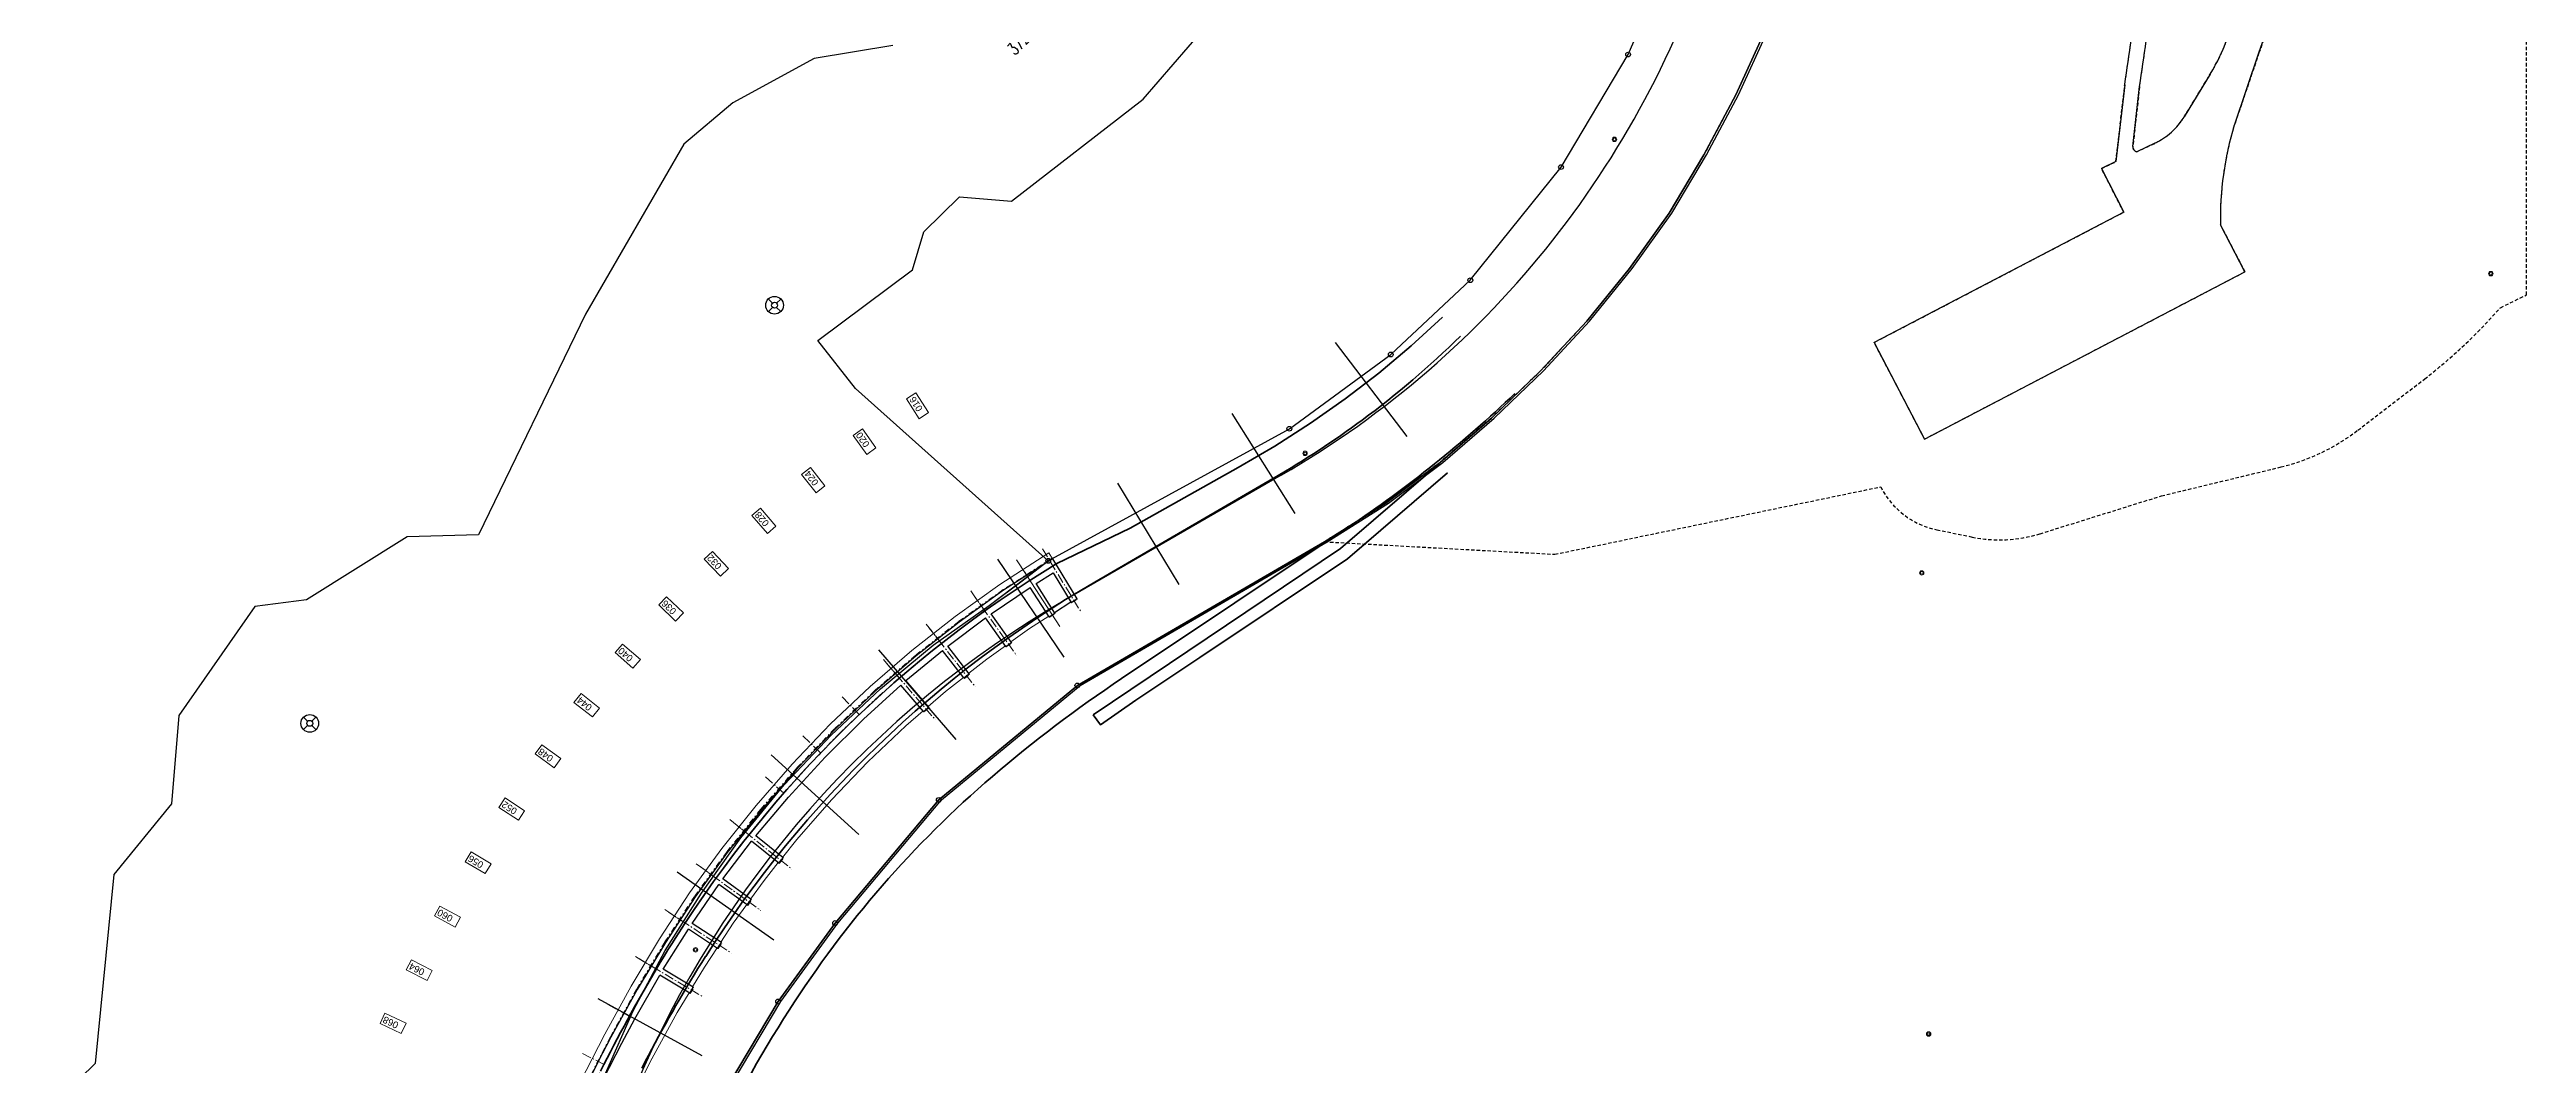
# Model space of a CAD drawing. Header units: metres. Extents: x 2678625 to 2679611, y 1205237 to 1205867.
# Drawn here: x 2678914.4 to 2679096.6, y 1205643.4 to 1205718.1 of the extents above; entities that cross this region are included whole.
import ezdxf

# ---------------------------------------------------------------- set-up
doc = ezdxf.new("R2010")
doc.units = ezdxf.units.M
for name, pattern in [('ALL_S31', [0.4, 0.25, -0.15]), ('AUSGEZOGEN', [0]), ('GETRENNT2_S6', [0.8, 0.4, -0.2, 0, -0.2]), ('STRICHPUNKT2_S5', [1, 0.7, -0.15, 0, -0.15])]:
    doc.linetypes.add(name, pattern=pattern)
for name, color, linetype, lineweight in [('BOLZEN', 250, 'AUSGEZOGEN', 25), ('GRABENPROFIL_AUSHUB', 1, 'AUSGEZOGEN', 35), ('HOHEITSGRENZPUNKT_1', 59, 'AUSGEZOGEN', 35), ('KREUZ_1', 250, 'AUSGEZOGEN', 25), ('LFP3_BOLZEN_1', 8, 'AUSGEZOGEN', 13), ('LFP3_STEIN', 8, 'AUSGEZOGEN', 13), ('LFP3_STEIN_1', 8, 'AUSGEZOGEN', 13), ('PARZELLE', 250, 'AUSGEZOGEN', 25), ('SC_BEST__SCHACHT', 3, 'AUSGEZOGEN', 25), ('Standard', 7, 'AUSGEZOGEN', 25), ('STRASSE__WEGE', 8, 'AUSGEZOGEN', 13), ('UEBRIGE_BEFEST', 8, 'AUSGEZOGEN', 13)]:
    doc.layers.add(name, color=color, linetype=linetype, lineweight=lineweight)
doc.layers.add('GM_QNEISYM_TEXT', color=7, linetype='AUSGEZOGEN')
doc.styles.add('ARIAL', font='arial.ttf')
doc.styles.add('ROMANS', font='romans__.ttf')

# ---------------------------------------------------------------- blocks, each defined once
blk = doc.blocks.new('COMPLEXOBJECT_78')
at = {"layer": 'LFP3_STEIN_1', "color": 250, "linetype": 'ALL_S31', "lineweight": 25, "transparency": 33554687}
for p, q in [((49070.45, 45736.21), (49069.04, 45722.1)), ((49068.1, 45715.37), (49067.6, 45710.98)), ((49071.37, 45713.14), (49073.3, 45716.3)), ((49067.9, 45710.59), (49069.23, 45711.21))]:
    blk.add_line(p, q, dxfattribs=at)
for points in [[(49085.34, 45749.3), (49079.18, 45748.72), (49075.64, 45748.39), (49075.56, 45749.57), (49074.22, 45749.45), (49071.43, 45749.2)], [(49074.59, 45718.99), (49082.58, 45740.55), (49085.34, 45749.3)]]:
    blk.add_lwpolyline(points, dxfattribs=at)
for centre, radius, start, end in [((49016.92, 45747.89), 54.52, 352.7106, 1.3735), ((49153.05, 45728.97), 82.92, 171.673, 174.9869), ((48677.82, 45773.24), 394.55, 351.5659, 352.553), ((49060.53, 45724.08), 14.95, 328.6338, 340.0759), ((49067.1, 45715.74), 5, 295.2073, 328.6577), ((49067.97, 45710.95), 0.373, 175.6502, 258.7383)]:
    blk.add_arc(centre, radius, start, end, dxfattribs=at)
blk = doc.blocks.new('COMPLEXOBJECT_82')
at = {"layer": 'LFP3_BOLZEN_1', "color": 250, "linetype": 'AUSGEZOGEN', "lineweight": 25, "transparency": 33554687}
for p, q in [((49075.36, 45794.62), (49072.72, 45787.07)), ((49073.1, 45785.32), (49076.37, 45794.68)), ((49071.98, 45787.04), (49070.08, 45791.41)), ((49069.26, 45789.06), (49071.21, 45785.32)), ((49096.55, 45774.24), (49096.55, 45780.51)), ((49069.35, 45736.31), (49067.95, 45722.23)), ((49069.04, 45722.1), (49070.45, 45736.21)), ((49067.6, 45710.98), (49068.1, 45715.37)), ((49073.3, 45716.3), (49071.37, 45713.14)), ((49069.23, 45711.21), (49067.9, 45710.59))]:
    blk.add_line(p, q, dxfattribs=at)
for points in [[(49077.79, 45795.24), (49083.54, 45792.16), (49084.61, 45794.77), (49063.74, 45805.97), (49069.58, 45816.84), (49071.43, 45820.29), (49071.5, 45820.42), (49070.04, 45821.17), (49074.96, 45829.64), (49063.93, 45835), (49061.18, 45837.88), (49058.92, 45835.18)], [(49053.06, 45833.18), (49051.06, 45829.36), (49051.16, 45828.14)], [(49046.34, 45808.75), (49047.54, 45812.64), (49046.11, 45814.67), (49042.41, 45812.06), (49042.84, 45811.45), (49040.49, 45809.79), (49043.85, 45805.06)], [(49059.66, 45804.57), (49072.09, 45798.05), (49074.42, 45797.04)], [(49053.05, 45785.33), (49052.14, 45785.12), (49052.92, 45781.64), (49053.6, 45777.39), (49053.97, 45773.11), (49053.97, 45768.83), (49053.63, 45764.51), (49057.27, 45770.57), (49056.75, 45778.89)], [(49056.52, 45780.46), (49055.31, 45785.84), (49053.95, 45785.53)], [(49075.07, 45712.53), (49076.88, 45717.85), (49087.42, 45747.46), (49095.61, 45772.07)], [(49089.65, 45763.01), (49085.34, 45749.3), (49082.58, 45740.55), (49074.59, 45718.99)], [(49067.01, 45715.51), (49066.36, 45709.86), (49065.3, 45709.35), (49066.93, 45706.14), (49048.58, 45696.56), (49052.29, 45689.45), (49075.85, 45701.75), (49074.05, 45705.2)]]:
    blk.add_lwpolyline(points, dxfattribs=at)
for centre, radius, start, end in [((49056.61, 45837.1), 3, 264.1186, 320.1039), ((49055.37, 45831.25), 3.01, 71.9275, 140.0705), ((49059.71, 45821.22), 11, 140.977, 202.1649), ((49058.64, 45821.19), 10.01, 204.3514, 234.5536), ((49049.1, 45809.74), 4.99, 15.476, 41.451), ((49062.1, 45812.53), 8.32, 190.1163, 235.6916), ((49063.14, 45819.41), 19.89, 212.3986, 230.0139), ((48990.42, 45768.14), 64.95, 15.3453, 34.6446), ((49046.97, 45803.54), 0.896, 52.4586, 221.3128), ((49112.29, 45891.58), 108.74, 233.4335, 244.3502), ((49153.59, 45958.65), 185.8, 236.2475, 242.6043), ((49062.09, 45812.51), 8.3, 235.6697, 252.9838), ((48997.69, 45771.17), 58.07, 14.3205, 33.1776), ((49073.47, 45795.28), 2, 340.6673, 61.8063), ((49077.32, 45794.35), 1, 61.8987, 160.696), ((49061.85, 45786.46), 7.86, 19.3418, 64.5819), ((49065.5, 45789.42), 4.99, 23.4251, 58.6615), ((49072.34, 45787.2), 0.4, 203.3648, 340.94), ((49050.13, 45781.7), 21.39, 0.135, 9.7198), ((49077.28, 45783.18), 4.7, 152.9059, 182.4466), ((49034.72, 45782.41), 37.87, 354.5479, 0.8654), ((49046.79, 45778.26), 9.97, 3.624, 12.6979), ((48979.17, 45785.52), 92.42, 355.856, 357.6668), ((49112.07, 45768.54), 19.59, 142.3618, 163.0358), ((48515, 45825.69), 558.32, 354.5723, 355.1863), ((48882.18, 45791.75), 190.68, 354.2849, 356.1078), ((49189.19, 45736.74), 102.94, 158.6225, 165.2147), ((49119.53, 45762.94), 25.6, 153.8238, 159.1172), ((49151.94, 45763.63), 81.65, 173.4928, 179.9895), ((49152.37, 45763.6), 80.98, 173.5034, 179.977), ((49446.51, 45757.39), 376.27, 179.0483, 181.2028), ((49443.36, 45757.45), 372.02, 179.0473, 181.2703), ((49016.8, 45747.89), 53.54, 352.7346, 1.7113), ((49016.92, 45747.89), 54.52, 352.7106, 1.3735), ((49154.78, 45728.77), 85.76, 171.7168, 174.952), ((49153.05, 45728.97), 82.92, 171.673, 174.9869), ((48676.81, 45773.39), 394.47, 351.5639, 352.5487), ((48677.82, 45773.24), 394.55, 351.5659, 352.553), ((49060.53, 45724.08), 14.95, 328.6338, 340.0759), ((49067.1, 45715.74), 5, 295.2073, 328.6577), ((49097.76, 45705.64), 23.72, 163.11, 181.0548), ((49067.97, 45710.95), 0.373, 175.6502, 258.7383)]:
    blk.add_arc(centre, radius, start, end, dxfattribs=at)
blk = doc.blocks.new('COMPLEXOBJECT_85')
at = {"layer": 'LFP3_STEIN_1', "color": 250, "linetype": 'ALL_S31', "lineweight": 25, "transparency": 33554687}
for p, q in [((49071.21, 45785.32), (49069.26, 45789.06)), ((49067.95, 45722.23), (49069.35, 45736.31)), ((49084.16, 45690.12), (49089.07, 45693.89)), ((49053.19, 45682.79), (49055.79, 45682.26))]:
    blk.add_line(p, q, dxfattribs=at)
for points in [[(49053.95, 45785.53), (49055.31, 45785.84), (49056.52, 45780.46)], [(49056.75, 45778.89), (49057.27, 45770.57), (49053.63, 45764.51), (49052.89, 45760.07), (49051.71, 45755.71), (49042.23, 45724.02), (49040.48, 45719.32), (49038.4, 45714.77), (49036.06, 45710.35), (49033.5, 45706.07), (49030.59, 45702.01), (49027.44, 45698.14), (49024.05, 45694.47), (49020.44, 45691.01), (49016.66, 45687.75), (49012.66, 45684.76), (49008.16, 45681.91), (49025.09, 45680.99), (49049.06, 45685.95)], [(49094.64, 45699.12), (49096.55, 45700.06), (49096.55, 45774.24)], [(49095.61, 45772.07), (49087.42, 45747.46), (49076.88, 45717.85), (49075.07, 45712.53)], [(49074.05, 45705.2), (49075.85, 45701.75), (49052.29, 45689.45), (49048.58, 45696.56), (49066.93, 45706.14), (49065.3, 45709.35), (49066.36, 45709.86), (49067.01, 45715.51)], [(49060.78, 45682.5), (49069.72, 45685.29), (49078.51, 45687.41)]]:
    blk.add_lwpolyline(points, dxfattribs=at)
for centre, radius, start, end in [((49046.97, 45803.54), 0.896, 52.4586, 221.3128), ((49112.29, 45891.58), 108.74, 233.4335, 244.3502), ((48997.69, 45771.17), 58.07, 14.3205, 33.1776), ((49061.85, 45786.46), 7.86, 19.3418, 64.5819), ((49050.13, 45781.7), 21.39, 0.135, 9.7198), ((49046.79, 45778.26), 9.97, 3.624, 12.6979), ((48979.17, 45785.52), 92.42, 355.856, 357.6668), ((48515, 45825.69), 558.32, 354.5723, 355.1863), ((49119.53, 45762.94), 25.6, 153.8238, 159.1172), ((49151.94, 45763.63), 81.65, 173.4928, 179.9895), ((49446.51, 45757.39), 376.27, 179.0483, 181.2028), ((49016.8, 45747.89), 53.54, 352.7346, 1.7113), ((49154.78, 45728.77), 85.76, 171.7168, 174.952), ((48676.81, 45773.39), 394.47, 351.5639, 352.5487), ((49097.76, 45705.64), 23.72, 163.11, 181.0548), ((49064.58, 45725.53), 40.01, 307.7331, 318.6934), ((49075.02, 45701.93), 14.93, 283.4823, 307.71), ((49054.41, 45688.66), 6, 206.8957, 258.3429), ((49057.8, 45692.06), 10.01, 258.3803, 287.2666)]:
    blk.add_arc(centre, radius, start, end, dxfattribs=at)
blk = doc.blocks.new('NSY101')
at = {"color": 0, "linetype": 'ByBlock', "lineweight": -2}
blk.add_circle((0, 0), 0.05, dxfattribs=at)
blk = doc.blocks.new('CDWK_PTTYP10')
at = {"layer": 'BOLZEN', "transparency": 33554687, "xscale": 6.999999465942426, "yscale": 6.999999465942426, "zscale": 6.999999465942426}
blk.add_blockref('NSY101', (0, 0), dxfattribs=at)
blk = doc.blocks.new('COMPLEXOBJECT_102')
at = {"layer": 'STRASSE__WEGE', "color": 250, "linetype": 'AUSGEZOGEN', "lineweight": 25, "transparency": 33554687}
blk.add_line((49004.97, 45686.8), (48989.06, 45677.62), dxfattribs=at)
blk.add_lwpolyline([(48964.53, 45641.98), (48968.17, 45648.12), (48972.36, 45653.88), (48979.99, 45662.93), (48990.18, 45671.35), (48996.8, 45675.2), (49008.36, 45681.91), (49012.86, 45684.76), (49016.86, 45687.75), (49020.64, 45691.01), (49024.25, 45694.47), (49027.64, 45698.14), (49030.79, 45702.01), (49033.7, 45706.07), (49036.26, 45710.35), (49038.6, 45714.77), (49040.68, 45719.32)], dxfattribs=at)
for centre, radius, start, end in [((48969.99, 45747.44), 70, 299.9786, 343.4695), ((49026.57, 45612.67), 75, 120.0056, 157.2299)]:
    blk.add_arc(centre, radius, start, end, dxfattribs=at)
blk = doc.blocks.new('CDWK_PTTYP20')
at = {"layer": 'LFP3_STEIN', "transparency": 33554687}
for radius in [0.125, 0.075]:
    blk.add_circle((0, 0), radius, dxfattribs=at)
blk = doc.blocks.new('CDWK_PTTYP32')
at = {"layer": 'GM_QNEISYM_TEXT', "color": 253, "lineweight": 25, "transparency": 33554687}
for p, q in [((-0.12, 0.12), (-0.35, 0.35)), ((0.12, 0.12), (0.35, 0.35)), ((-0.12, -0.12), (-0.35, -0.35)), ((0.12, -0.12), (0.35, -0.35))]:
    blk.add_line(p, q, dxfattribs=at)
for radius in [0.5, 0.167]:
    blk.add_circle((0, 0), radius, dxfattribs=at)

msp = doc.modelspace()

# ---------------------------------------------------------------- linework, layer by layer
at = {"layer": 'PARZELLE', "color": 250, "linetype": 'AUSGEZOGEN', "lineweight": 25, "transparency": 33554687}
for points in [[(2678955.29, 1205642.83), (2678957.31, 1205647.42), (2678959.66, 1205651.87), (2678962.33, 1205656.08), (2678965.24, 1205660.14), (2678968.42, 1205664.03), (2678971.87, 1205667.69), (2678975.5, 1205671.11), (2678979.38, 1205674.32), (2678983.49, 1205677.23), (2678985.91, 1205679.05), (2678987.84, 1205680.51), (2678973.66, 1205693.18), (2678970.9, 1205696.7), (2678977.86, 1205701.9), (2678978.68, 1205704.7), (2678981.3, 1205707.28), (2678985.14, 1205706.96), (2678994.81, 1205714.46), (2678999.23, 1205719.56)], [(2678976.42, 1205718.4), (2678970.62, 1205717.43), (2678964.64, 1205714.17), (2678961.04, 1205711.14), (2678953.81, 1205698.64), (2678945.94, 1205682.42), (2678940.7, 1205682.27), (2678933.3, 1205677.64), (2678929.5, 1205677.14), (2678923.89, 1205669.13), (2678923.35, 1205662.65), (2678919.13, 1205657.44), (2678917.74, 1205643.55), (2678914.39, 1205640.26)]]:
    msp.add_lwpolyline(points, dxfattribs=at)
at = {"layer": 'Standard', "color": 11, "linetype": 'AUSGEZOGEN', "lineweight": 25, "true_color": 0xff8585, "transparency": 33554687}
for p, q in [((2679014.24, 1205689.64), (2679008.97, 1205696.55)), ((2679006, 1205683.98), (2679001.36, 1205691.34)), ((2678997.46, 1205678.78), (2678992.96, 1205686.23)), ((2678989.01, 1205673.43), (2678984.12, 1205680.63)), ((2678988.15, 1205680.66), (2678989.95, 1205677.72)), ((2678986.94, 1205678.84), (2678988.2, 1205679.63)), ((2678988.33, 1205676.67), (2678986.94, 1205678.84)), ((2678988.2, 1205679.63), (2678989.53, 1205677.45)), ((2678983.64, 1205676.61), (2678986.52, 1205678.56)), ((2678987.91, 1205676.4), (2678986.52, 1205678.56)), ((2678988.3, 1205676.72), (2678989.5, 1205677.5)), ((2678989.53, 1205677.45), (2678989.95, 1205677.72)), ((2678980.45, 1205674.23), (2678983.23, 1205676.32)), ((2678984.72, 1205674.22), (2678983.23, 1205676.32)), ((2678985.13, 1205674.51), (2678983.64, 1205676.61)), ((2678987.91, 1205676.4), (2678988.33, 1205676.67)), ((2678981.06, 1205667.38), (2678975.38, 1205673.97)), ((2678977.37, 1205671.71), (2678980.05, 1205673.92)), ((2678981.64, 1205671.9), (2678980.05, 1205673.92)), ((2678982.03, 1205672.21), (2678980.45, 1205674.23)), ((2678984.72, 1205674.22), (2678985.13, 1205674.51)), ((2678979.05, 1205669.76), (2678977.37, 1205671.71)), ((2678981.64, 1205671.9), (2678982.03, 1205672.21)), ((2678978.67, 1205669.43), (2678976.99, 1205671.38)), ((2678978.67, 1205669.43), (2678979.05, 1205669.76)), ((2678973.9, 1205660.4), (2678967.46, 1205666.25)), ((2678963.91, 1205657.12), (2678966.02, 1205659.89)), ((2678968.02, 1205658.29), (2678966.02, 1205659.89)), ((2678968.34, 1205658.68), (2678966.33, 1205660.28)), ((2678967.65, 1205652.61), (2678960.54, 1205657.62)), ((2678965.99, 1205655.61), (2678963.91, 1205657.12)), ((2678968.02, 1205658.29), (2678968.34, 1205658.68)), ((2678961.65, 1205653.85), (2678963.62, 1205656.72)), ((2678965.7, 1205655.21), (2678963.62, 1205656.72)), ((2678965.7, 1205655.21), (2678965.99, 1205655.61)), ((2678959.53, 1205650.48), (2678961.37, 1205653.43)), ((2678963.52, 1205652.02), (2678961.37, 1205653.43)), ((2678963.8, 1205652.44), (2678961.65, 1205653.85)), ((2678963.52, 1205652.02), (2678963.8, 1205652.44)), ((2678961.48, 1205648.73), (2678959.27, 1205650.05)), ((2678961.73, 1205649.16), (2678959.53, 1205650.48)), ((2678962.38, 1205644.11), (2678954.75, 1205648.3)), ((2678961.48, 1205648.73), (2678961.73, 1205649.16))]:
    msp.add_line(p, q, dxfattribs=at)
at = {"layer": 'Standard', "color": 11, "linetype": 'AUSGEZOGEN', "lineweight": 35, "true_color": 0xff8585, "transparency": 33554687}
for p, q in [((2678991.26, 1205678.95), (2679004.46, 1205686.61)), ((2678993.23, 1205671.85), (2679009.9, 1205682.98))]:
    msp.add_line(p, q, dxfattribs=at)
at = {"layer": 'Standard', "color": 21, "linetype": 'AUSGEZOGEN', "lineweight": 35, "true_color": 0xffa8a8, "transparency": 33554687}
msp.add_line((2678988.46, 1205680.31), (2678993.86, 1205682.91), dxfattribs=at)
at = {"layer": 'Standard', "color": 11, "linetype": 'STRICHPUNKT2_S5', "lineweight": 13, "true_color": 0xff8585, "transparency": 33554687}
for p, q in [((2678987.41, 1205681.39), (2678990.28, 1205676.7)), ((2678982.33, 1205678.01), (2678985.53, 1205673.53)), ((2678979.08, 1205675.57), (2678982.48, 1205671.24)), ((2678975.94, 1205672.98), (2678979.54, 1205668.82)), ((2678964.69, 1205661.27), (2678968.99, 1205657.84)), ((2678962.23, 1205658.03), (2678966.69, 1205654.81)), ((2678959.92, 1205654.68), (2678964.53, 1205651.67)), ((2678957.77, 1205651.24), (2678962.49, 1205648.42))]:
    msp.add_line(p, q, dxfattribs=at)
at = {"layer": 'Standard', "color": 11, "linetype": 'AUSGEZOGEN', "lineweight": 18, "true_color": 0xff8585, "transparency": 33554687}
for p, q in [((2678987.89, 1205681.09), (2678988.15, 1205680.66)), ((2678955.23, 1205645.71), (2678953.4, 1205642.13)), ((2678958.7, 1205643.94), (2678956.9, 1205640.4))]:
    msp.add_line(p, q, dxfattribs=at)
at = {"layer": 'Standard', "color": 11, "linetype": 'STRICHPUNKT2_S5', "lineweight": 18, "true_color": 0xff8585, "transparency": 33554687}
for p, q in [((2678986.49, 1205679.08), (2678985.51, 1205680.59)), ((2678983.18, 1205676.83), (2678982.13, 1205678.3)), ((2678979.98, 1205674.44), (2678978.87, 1205675.85)), ((2678976.89, 1205671.89), (2678975.72, 1205673.25)), ((2678973.93, 1205669.21), (2678972.69, 1205670.51)), ((2678971.09, 1205666.39), (2678969.79, 1205667.64)), ((2678968.39, 1205663.44), (2678967.03, 1205664.63)), ((2678965.82, 1205660.37), (2678964.41, 1205661.49)), ((2678963.4, 1205657.18), (2678961.95, 1205658.24)), ((2678961.14, 1205653.89), (2678959.63, 1205654.88)), ((2678959.02, 1205650.5), (2678957.47, 1205651.42)), ((2678957.04, 1205647.02), (2678955.46, 1205647.88)), ((2678955.18, 1205643.48), (2678953.57, 1205644.3))]:
    msp.add_line(p, q, dxfattribs=at)
at = {"layer": 'Standard', "color": 11, "linetype": 'AUSGEZOGEN', "lineweight": 13, "true_color": 0xff8585, "transparency": 33554687}
msp.add_line((2678985.7, 1205680.29), (2678988.68, 1205675.67), dxfattribs=at)
at = {"layer": 'Standard', "color": 11, "linetype": 'GETRENNT2_S6', "lineweight": 18, "true_color": 0xff8585, "transparency": 33554687}
for p, q in [((2678989.53, 1205677.45), (2678989.56, 1205677.41)), ((2678989.56, 1205677.41), (2678989.98, 1205677.68)), ((2678989.95, 1205677.72), (2678989.98, 1205677.68)), ((2678987.91, 1205676.4), (2678987.93, 1205676.36)), ((2678987.93, 1205676.36), (2678988.35, 1205676.63)), ((2678988.33, 1205676.67), (2678988.35, 1205676.63)), ((2678984.72, 1205674.22), (2678984.75, 1205674.18)), ((2678984.75, 1205674.18), (2678985.15, 1205674.47)), ((2678985.13, 1205674.51), (2678985.15, 1205674.47)), ((2678981.64, 1205671.9), (2678981.67, 1205671.86)), ((2678981.67, 1205671.86), (2678982.06, 1205672.17)), ((2678982.03, 1205672.21), (2678982.06, 1205672.17)), ((2678978.7, 1205669.4), (2678979.08, 1205669.73)), ((2678979.05, 1205669.76), (2678979.08, 1205669.73)), ((2678978.67, 1205669.43), (2678978.7, 1205669.4)), ((2678968.02, 1205658.29), (2678968.06, 1205658.26)), ((2678968.06, 1205658.26), (2678968.37, 1205658.65)), ((2678968.34, 1205658.68), (2678968.37, 1205658.65)), ((2678965.7, 1205655.21), (2678965.74, 1205655.18)), ((2678965.74, 1205655.18), (2678966.03, 1205655.58)), ((2678965.99, 1205655.61), (2678966.03, 1205655.58)), ((2678963.52, 1205652.02), (2678963.56, 1205652)), ((2678963.56, 1205652), (2678963.83, 1205652.41)), ((2678963.8, 1205652.44), (2678963.83, 1205652.41)), ((2678961.48, 1205648.73), (2678961.51, 1205648.71)), ((2678961.51, 1205648.71), (2678961.77, 1205649.14)), ((2678961.73, 1205649.16), (2678961.77, 1205649.14))]:
    msp.add_line(p, q, dxfattribs=at)
at = {"layer": 'Standard', "color": 21, "linetype": 'AUSGEZOGEN', "lineweight": 35, "true_color": 0xffa8a8, "transparency": 33554687}
for points in [[(2678993.86, 1205682.91), (2679001.81, 1205687.37), (2679004.51, 1205688.94), (2679007.13, 1205690.62), (2679009.68, 1205692.41), (2679012.15, 1205694.31), (2679014.54, 1205696.32), (2679016.84, 1205698.42)], [(2678960.45, 1205652.81), (2678960.16, 1205652.36), (2678959.87, 1205651.9), (2678959.59, 1205651.44), (2678959.31, 1205650.98), (2678959.03, 1205650.51), (2678958.75, 1205650.05), (2678958.48, 1205649.58), (2678958.21, 1205649.11), (2678957.94, 1205648.65), (2678957.67, 1205648.18), (2678957.41, 1205647.71), (2678957.15, 1205647.24), (2678956.89, 1205646.77), (2678956.64, 1205646.3), (2678956.39, 1205645.83), (2678956.14, 1205645.36), (2678955.89, 1205644.89), (2678955.64, 1205644.42), (2678955.4, 1205643.95), (2678955.16, 1205643.48), (2678954.92, 1205643)]]:
    msp.add_lwpolyline(points, dxfattribs=at)
at = {"layer": 'Standard', "color": 11, "linetype": 'AUSGEZOGEN', "lineweight": 18, "true_color": 0xff8585, "transparency": 33554687}
for points in [[(2678979.04, 1205691.41), (2678978.11, 1205692.86), (2678977.41, 1205692.41), (2678978.34, 1205690.96), (2678979.04, 1205691.41)], [(2678975.17, 1205688.81), (2678974.17, 1205690.21), (2678973.49, 1205689.72), (2678974.49, 1205688.32), (2678975.17, 1205688.81)], [(2678971.42, 1205686.03), (2678970.36, 1205687.38), (2678969.7, 1205686.86), (2678970.77, 1205685.51), (2678971.42, 1205686.03)], [(2678967.81, 1205683.07), (2678966.68, 1205684.37), (2678966.05, 1205683.83), (2678967.18, 1205682.53), (2678967.81, 1205683.07)], [(2678955.23, 1205645.71), (2678957.17, 1205649.25), (2678959.25, 1205652.71), (2678961.46, 1205656.09), (2678963.83, 1205659.37), (2678966.35, 1205662.53), (2678969.01, 1205665.57), (2678971.81, 1205668.49), (2678974.75, 1205671.27), (2678977.81, 1205673.92), (2678980.99, 1205676.42), (2678984.28, 1205678.76), (2678987.89, 1205681.09)], [(2678964.33, 1205679.95), (2678963.15, 1205681.2), (2678962.54, 1205680.63), (2678963.73, 1205679.38), (2678964.33, 1205679.95)], [(2678961.01, 1205676.68), (2678959.77, 1205677.87), (2678959.19, 1205677.27), (2678960.43, 1205676.08), (2678961.01, 1205676.68)], [(2678985.09, 1205674.56), (2678986.47, 1205675.54), (2678987.88, 1205676.44)], [(2678957.84, 1205673.25), (2678956.54, 1205674.38), (2678955.99, 1205673.76), (2678957.29, 1205672.62), (2678957.84, 1205673.25)], [(2678982, 1205672.25), (2678983.32, 1205673.29), (2678984.69, 1205674.27)], [(2678979.01, 1205669.8), (2678980.29, 1205670.91), (2678981.6, 1205671.94)], [(2678954.83, 1205669.68), (2678953.48, 1205670.75), (2678952.96, 1205670.1), (2678954.31, 1205669.03), (2678954.83, 1205669.68)], [(2678968.29, 1205658.71), (2678969.34, 1205660.03), (2678971.89, 1205662.94), (2678974.56, 1205665.72), (2678977.36, 1205668.38), (2678978.63, 1205669.48)], [(2678951.99, 1205665.97), (2678950.6, 1205666.98), (2678950.11, 1205666.31), (2678951.5, 1205665.3), (2678951.99, 1205665.97)], [(2678949.33, 1205662.14), (2678947.89, 1205663.08), (2678947.43, 1205662.38), (2678948.87, 1205661.44), (2678949.33, 1205662.14)], [(2678946.87, 1205658.23), (2678945.39, 1205659.11), (2678944.96, 1205658.39), (2678946.44, 1205657.51), (2678946.87, 1205658.23)], [(2678965.95, 1205655.64), (2678966.94, 1205657.01), (2678967.98, 1205658.32)], [(2678944.61, 1205654.31), (2678943.1, 1205655.13), (2678942.7, 1205654.4), (2678944.21, 1205653.57), (2678944.61, 1205654.31)], [(2678963.75, 1205652.47), (2678964.67, 1205653.88), (2678965.66, 1205655.24)], [(2678961.68, 1205649.19), (2678962.56, 1205650.64), (2678963.48, 1205652.05)], [(2678942.54, 1205650.39), (2678941, 1205651.17), (2678940.63, 1205650.43), (2678942.16, 1205649.65), (2678942.54, 1205650.39)], [(2678958.68, 1205643.89), (2678960.56, 1205647.3), (2678961.43, 1205648.76)], [(2678940.61, 1205646.51), (2678939.06, 1205647.25), (2678938.7, 1205646.5), (2678940.25, 1205645.76), (2678940.61, 1205646.51)]]:
    msp.add_lwpolyline(points, dxfattribs=at)
at = {"layer": 'Standard', "color": 11, "linetype": 'AUSGEZOGEN', "lineweight": 35, "true_color": 0xff8585, "transparency": 33554687}
for points in [[(2679016.61, 1205687.66), (2679009.34, 1205681.41), (2678991.14, 1205669.19)], [(2678991.14, 1205669.19), (2678991.67, 1205668.46), (2678994.28, 1205670.27), (2678998.99, 1205673.41), (2679009.85, 1205680.66), (2679017.19, 1205686.98)], [(2678957.95, 1205643.22), (2678958.19, 1205643.69), (2678958.44, 1205644.15), (2678958.68, 1205644.61), (2678958.93, 1205645.07), (2678959.18, 1205645.53), (2678959.43, 1205645.99), (2678959.68, 1205646.45), (2678959.94, 1205646.9), (2678960.2, 1205647.36), (2678960.46, 1205647.82), (2678960.72, 1205648.27), (2678960.99, 1205648.72), (2678961.26, 1205649.18), (2678961.53, 1205649.63), (2678961.8, 1205650.08), (2678962.08, 1205650.53), (2678962.36, 1205650.97), (2678962.64, 1205651.42)]]:
    msp.add_lwpolyline(points, dxfattribs=at)
at = {"layer": 'Standard', "color": 11, "linetype": 'GETRENNT2_S6', "lineweight": 18, "true_color": 0xff8585, "transparency": 33554687}
for points in [[(2678988.12, 1205680.71), (2678984.53, 1205678.39), (2678981.26, 1205676.06), (2678978.09, 1205673.57), (2678975.05, 1205670.94), (2678972.13, 1205668.17), (2678969.34, 1205665.27), (2678966.69, 1205662.24), (2678964.19, 1205659.1), (2678961.83, 1205655.84), (2678959.63, 1205652.47), (2678957.56, 1205649.02), (2678955.63, 1205645.5), (2678953.8, 1205641.93), (2678950.42, 1205634.66), (2678948.79, 1205631.01), (2678947.17, 1205627.35), (2678943.93, 1205620.03), (2678939.88, 1205610.89)], [(2678988.38, 1205680.28), (2678984.81, 1205677.98), (2678981.56, 1205675.65), (2678978.41, 1205673.18), (2678975.38, 1205670.57), (2678972.48, 1205667.82), (2678969.71, 1205664.93), (2678967.08, 1205661.92), (2678964.59, 1205658.79), (2678962.24, 1205655.55), (2678960.05, 1205652.21), (2678958, 1205648.77), (2678956.07, 1205645.27), (2678954.25, 1205641.71), (2678950.88, 1205634.45), (2678949.24, 1205630.8), (2678947.63, 1205627.14), (2678944.39, 1205619.83), (2678940.34, 1205610.68)]]:
    msp.add_lwpolyline(points, dxfattribs=at)
at = {"layer": 'Standard', "color": 11, "linetype": 'AUSGEZOGEN', "lineweight": 25, "true_color": 0xff8585, "transparency": 33554687}
for points in [[(2678988.15, 1205680.66), (2678984.56, 1205678.35), (2678981.29, 1205676.01), (2678978.13, 1205673.53), (2678975.09, 1205670.9), (2678972.17, 1205668.13), (2678969.38, 1205665.23), (2678966.74, 1205662.21), (2678964.23, 1205659.06), (2678961.88, 1205655.8), (2678959.68, 1205652.44), (2678957.61, 1205649), (2678955.67, 1205645.48), (2678954.75, 1205643.7), (2678953.85, 1205641.9)], [(2678966.33, 1205660.28), (2678968.74, 1205663.13), (2678971.43, 1205666.07), (2678974.25, 1205668.87), (2678976.99, 1205671.38)], [(2678950.57, 1205632.67), (2678952.14, 1205636.09), (2678953.81, 1205639.7), (2678954.66, 1205641.51), (2678955.56, 1205643.29), (2678956.47, 1205645.06), (2678957.44, 1205646.83), (2678959.27, 1205650.05)]]:
    msp.add_lwpolyline(points, dxfattribs=at)
at = {"layer": 'Standard', "color": 11, "linetype": 'AUSGEZOGEN', "lineweight": 35, "true_color": 0xff8585, "transparency": 33554687}
for centre, radius, start, end in [((2678970.5, 1205745.54), 68, 306.4709, 314.4908), ((2678959.92, 1205757.83), 90, 303.7297, 313.7525), ((2678969.32, 1205747.15), 70, 300.133, 306.4709), ((2679033.2, 1205606.72), 83.52, 120.1362, 147.6464), ((2679048.75, 1205588.68), 100, 123.7273, 130.5552), ((2679034.25, 1205605.62), 77.7, 130.5581, 147.3993), ((2679059.27, 1205589.62), 107.4, 147.3993, 153.968)]:
    msp.add_arc(centre, radius, start, end, dxfattribs=at)
at = {"layer": 'Standard', "color": 21, "linetype": 'AUSGEZOGEN', "lineweight": 35, "true_color": 0xffa8a8, "transparency": 33554687}
msp.add_arc((2679033.2, 1205606.72), 86.12, 121.2953, 147.6454, dxfattribs=at)
at = {"layer": 'UEBRIGE_BEFEST', "color": 250, "linetype": 'AUSGEZOGEN', "lineweight": 25, "transparency": 33554687}
for points in [[(2678955.29, 1205642.83), (2678957.31, 1205647.42), (2678959.66, 1205651.87), (2678962.33, 1205656.08), (2678965.24, 1205660.14), (2678968.42, 1205664.03), (2678971.87, 1205667.69), (2678975.5, 1205671.11), (2678979.38, 1205674.32), (2678983.49, 1205677.23), (2678987.84, 1205680.51), (2679005.57, 1205690.22), (2679013.03, 1205695.68), (2679018.88, 1205701.14), (2679025.55, 1205709.46), (2679030.48, 1205717.73), (2679033.82, 1205725.39)], [(2679040.48, 1205719.32), (2679038.4, 1205714.77), (2679036.06, 1205710.35), (2679033.5, 1205706.07), (2679030.59, 1205702.01), (2679027.44, 1205698.14), (2679024.05, 1205694.47), (2679020.44, 1205691.01), (2679016.66, 1205687.75), (2679012.66, 1205684.76), (2679008.16, 1205681.91), (2678989.98, 1205671.35), (2678979.79, 1205662.93), (2678972.16, 1205653.88), (2678967.97, 1205648.12), (2678964.33, 1205641.98)], [(2678964.33, 1205641.98), (2678967.97, 1205648.12), (2678972.16, 1205653.88), (2678979.79, 1205662.93), (2678989.98, 1205671.35), (2679008.16, 1205681.91), (2679012.66, 1205684.76), (2679016.66, 1205687.75), (2679020.44, 1205691.01), (2679024.05, 1205694.47), (2679027.44, 1205698.14), (2679030.59, 1205702.01), (2679033.5, 1205706.07), (2679036.06, 1205710.35), (2679038.4, 1205714.77), (2679040.48, 1205719.32)]]:
    msp.add_lwpolyline(points, dxfattribs=at)

# ---------------------------------------------------------------- block references
at = {"layer": 'GRABENPROFIL_AUSHUB', "color": 253, "linetype": 'AUSGEZOGEN', "lineweight": 200, "transparency": 33554687, "xscale": 1.29999995, "yscale": 1.29999995}
for p in [(2679029.48, 1205711.5, 463.08), (2679093.93, 1205701.62, 481.27), (2679006.73, 1205688.41, 464.14), (2679052.08, 1205679.62, 477.05), (2678961.9, 1205651.91, 465.92), (2679052.59, 1205645.72, 497.17)]:
    msp.add_blockref('CDWK_PTTYP20', p, dxfattribs=at)
at = {"layer": 'HOHEITSGRENZPUNKT_1', "color": 253, "linetype": 'AUSGEZOGEN', "lineweight": 200, "transparency": 33554687, "xscale": 1.29999995, "yscale": 1.29999995}
for p in [(2678967.71, 1205699.3, 446.7), (2678933.53, 1205668.56, 440.17)]:
    msp.add_blockref('CDWK_PTTYP32', p, dxfattribs=at)
at = {"layer": 'LFP3_BOLZEN_1', "color": 250, "linetype": 'AUSGEZOGEN', "lineweight": 25, "transparency": 33554687}
msp.add_blockref('COMPLEXOBJECT_82', (2630000, 1160000), dxfattribs=at)
at = {"layer": 'LFP3_STEIN_1', "color": 250, "linetype": 'ALL_S31', "lineweight": 25, "transparency": 33554687}
for name in ['COMPLEXOBJECT_85', 'COMPLEXOBJECT_78']:
    msp.add_blockref(name, (2630000, 1160000), dxfattribs=at)
at = {"layer": 'SC_BEST__SCHACHT', "color": 253, "linetype": 'AUSGEZOGEN', "lineweight": 200, "transparency": 33554687, "xscale": 0.5, "yscale": 0.5}
for p in [(2679030.48, 1205717.73), (2679025.55, 1205709.46), (2679018.88, 1205701.14), (2679013.03, 1205695.68), (2679005.57, 1205690.22), (2678987.84, 1205680.51), (2678989.98, 1205671.35), (2678979.79, 1205662.93), (2678972.16, 1205653.88), (2678967.97, 1205648.12)]:
    msp.add_blockref('CDWK_PTTYP10', p, dxfattribs=at)
at = {"layer": 'STRASSE__WEGE', "color": 250, "linetype": 'AUSGEZOGEN', "lineweight": 25, "transparency": 33554687}
msp.add_blockref('COMPLEXOBJECT_102', (2630000, 1160000), dxfattribs=at)

# ---------------------------------------------------------------- texts
at = {"layer": 'KREUZ_1', "color": 253, "lineweight": 200, "transparency": 33554687, "insert": (2678985.38, 1205717.63), "char_height": 0.9, "width": 2.7306, "attachment_point": 7, "rotation": 45.45, "style": 'ROMANS'}
msp.add_mtext('\\W0.71;372f', dxfattribs=at)
at = {"layer": 'Standard', "color": 11, "linetype": 'AUSGEZOGEN', "lineweight": 18, "true_color": 0xff8585, "transparency": 33554687, "char_height": 0.5, "attachment_point": 7, "style": 'ARIAL'}
for s, insert, width, rotation in [('\\W0.97;  016', (2678978.84, 1205691.38), 1.7959, 122.8398), ('\\W1.00;  020', (2678974.97, 1205688.77), 1.8019, 125.5009), ('\\W1.00;  024', (2678971.23, 1205685.98), 1.8019, 128.162), ('\\W1.00;  028', (2678967.61, 1205683.01), 1.8019, 130.8231), ('\\W1.00;  032', (2678964.14, 1205679.89), 1.8019, 133.4842), ('\\W1.00;  036', (2678960.82, 1205676.6), 1.8019, 136.1453), ('\\W1.00;  040', (2678957.65, 1205673.17), 1.8019, 138.8064), ('\\W1.00;  044', (2678954.65, 1205669.59), 1.8019, 141.4675), ('\\W1.00;  048', (2678951.81, 1205665.87), 1.8019, 144.1286), ('\\W1.00;  052', (2678949.16, 1205662.03), 1.8019, 146.7897), ('\\W1.00;  056', (2678946.7, 1205658.11), 1.8019, 149.2564), ('\\W1.00;  060', (2678944.45, 1205654.19), 1.8019, 151.3457), ('\\W1.00;  064', (2678942.38, 1205650.27), 1.8019, 153.0577), ('\\W1.00;  068', (2678940.46, 1205646.38), 1.8019, 154.3924)]:
    msp.add_mtext(s, dxfattribs=dict(at, insert=insert, width=width, rotation=rotation))

doc.saveas('drawing.dxf')
